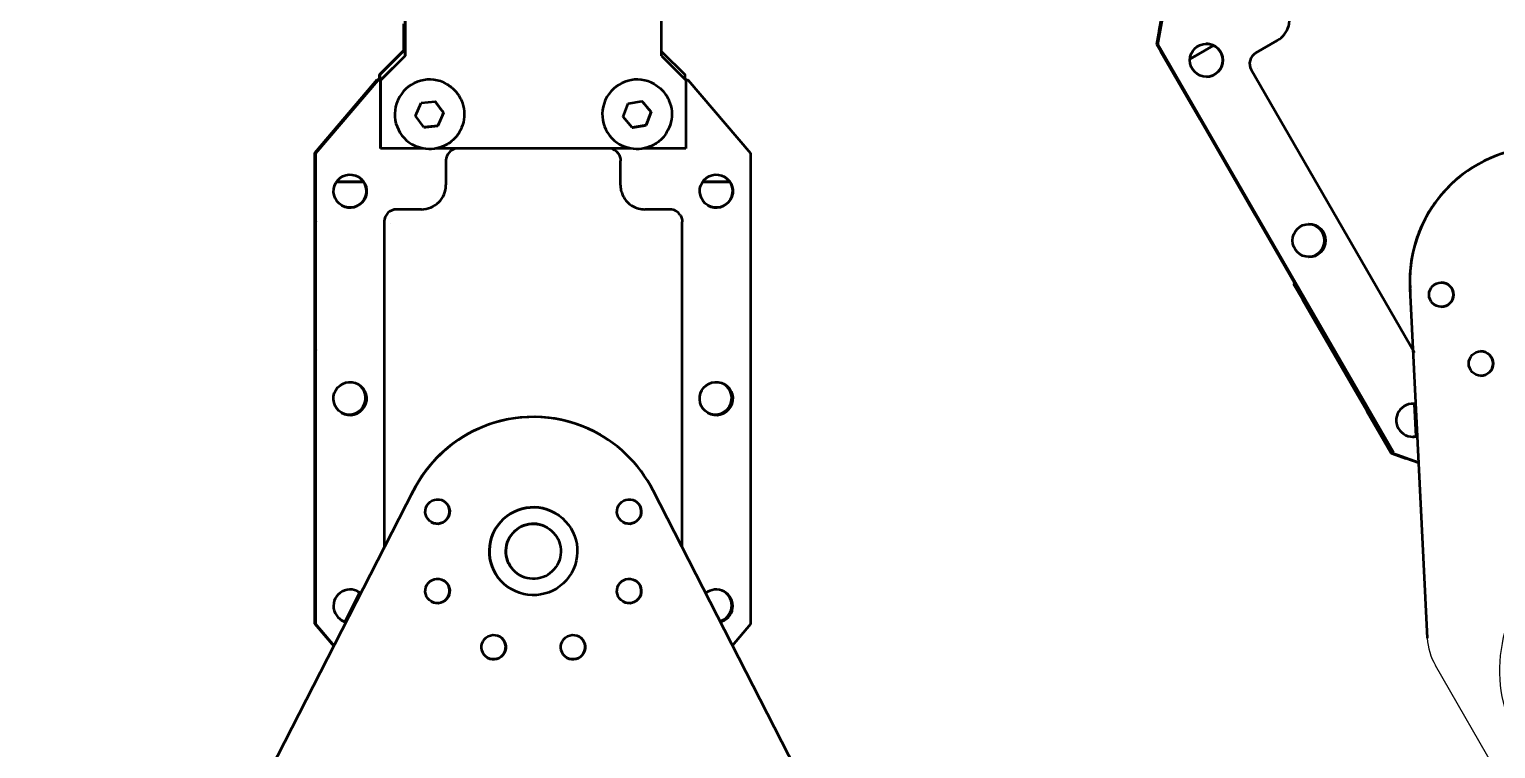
# Model space of a CAD drawing. Header units: millimetres. Extents: x 69 to 732, y 327 to 990.
# Drawn here: x 405.9 to 526, y 404.9 to 463.8 of the extents above; entities that cross this region are included whole.
import ezdxf

# ---------------------------------------------------------------- set-up
doc = ezdxf.new("R2010")
doc.units = ezdxf.units.MM
doc.header["$LTSCALE"] = 2
doc.layers.add('Visible (ISO)', color=7, linetype='Continuous', lineweight=50)

msp = doc.modelspace()

# ---------------------------------------------------------------- linework, layer by layer
msp.add_line((534.63, 388.22), (521.09, 411.7))
msp.add_circle((400.58, 658.44), 331.64)
msp.add_arc((525.42, 414.2), 5, 182.8366, 209.9636)
at = {"extrusion": (0, 0, -1)}
msp.add_ellipse((545.39, 416.38), major_axis=(17.73, 10.19), ratio=0.677756, start_param=9.420836, end_param=12.566371, dxfattribs=at)
at = {"layer": 'Visible (ISO)'}
for p, q in [((436.69, 461.67), (436.69, 487.52)), ((457.69, 461.67), (457.69, 487.52)), ((436.68, 482.11), (436.68, 461.67)), ((498.26, 462.58), (499.68, 470.33)), ((498.35, 462.58), (499.77, 470.33)), ((498.47, 463.71), (499.68, 470.33)), ((498.55, 463.71), (499.76, 470.33)), ((436.59, 462.12), (436.59, 464.29)), ((436.62, 464.29), (436.62, 462.57)), ((498.28, 462.58), (498.48, 463.71)), ((498.34, 462.58), (498.55, 463.71)), ((498.56, 463.76), (498.47, 463.71)), ((498.48, 463.71), (498.47, 463.71)), ((498.48, 463.71), (498.56, 463.76)), ((498.55, 463.71), (498.55, 463.71)), ((498.55, 463.71), (498.55, 463.71)), ((436.62, 462.57), (436.62, 462.1)), ((436.68, 462.57), (436.62, 462.57)), ((498.26, 462.58), (498.28, 462.58)), ((517.56, 429.15), (498.26, 462.58)), ((517.56, 429.15), (498.26, 462.58)), ((498.59, 462.04), (498.28, 462.58)), ((498.65, 462.04), (498.34, 462.58)), ((498.35, 462.58), (498.34, 462.58)), ((517.65, 429.15), (498.35, 462.58)), ((517.65, 429.15), (498.35, 462.58)), ((502.9, 462.52), (500.98, 461.41)), ((500.98, 461.39), (502.91, 462.51)), ((508.14, 462.92), (506.37, 461.9)), ((436.59, 462.12), (434.59, 460.12)), ((436.6, 462.11), (434.6, 460.11)), ((436.61, 462.1), (434.61, 460.1)), ((434.62, 460.1), (436.62, 462.1)), ((436.68, 461.67), (434.68, 459.67)), ((434.69, 459.67), (436.69, 461.67)), ((436.6, 462.11), (436.59, 462.12)), ((436.6, 462.11), (436.6, 462.09)), ((436.62, 462.1), (436.61, 462.1)), ((436.69, 461.67), (436.68, 461.67)), ((457.69, 462.03), (459.62, 460.1)), ((457.69, 461.67), (459.69, 459.67)), ((498.58, 462.04), (498.59, 462.04)), ((501.06, 457.75), (498.58, 462.04)), ((498.59, 462.04), (498.64, 462.07)), ((498.66, 462.04), (498.65, 462.04)), ((501.13, 457.75), (498.66, 462.04)), ((506.02, 461.56), (506.02, 461.56)), ((434.6, 460.11), (434.59, 460.12)), ((434.59, 459.72), (434.59, 460.12)), ((434.6, 460.11), (434.6, 459.72)), ((434.62, 460.1), (434.61, 460.1)), ((434.61, 459.68), (434.61, 460.1)), ((434.62, 460.1), (434.62, 459.68)), ((459.62, 459.74), (459.62, 460.1)), ((506, 460.53), (519.38, 437.35)), ((506, 460.53), (519.38, 437.35)), ((506.55, 460.64), (506.55, 460.64)), ((429.3, 453.72), (434.4, 459.72)), ((429.38, 453.68), (434.48, 459.68)), ((430.05, 454.59), (434.4, 459.72)), ((430.12, 454.55), (434.47, 459.68)), ((434.4, 459.72), (434.61, 459.72)), ((434.4, 459.72), (434.4, 459.72)), ((434.4, 459.72), (434.61, 459.72)), ((434.47, 459.68), (434.69, 459.68)), ((434.48, 459.68), (434.47, 459.68)), ((434.48, 459.68), (434.68, 459.68)), ((434.68, 459.68), (434.68, 459.68)), ((434.68, 454.08), (434.68, 459.68)), ((434.68, 459.67), (434.68, 459.68)), ((434.69, 459.67), (434.68, 459.67)), ((434.69, 454.07), (434.69, 459.67)), ((440.11, 459.34), (440.11, 459.34)), ((457.11, 459.34), (457.11, 459.34)), ((459.64, 459.72), (459.8, 459.72)), ((459.64, 459.72), (459.8, 459.72)), ((459.68, 459.68), (459.87, 459.68)), ((459.68, 459.68), (459.88, 459.68)), ((459.69, 459.67), (459.69, 454.07)), ((459.8, 459.72), (459.84, 459.68)), ((459.8, 459.72), (459.8, 459.72)), ((459.88, 459.68), (459.87, 459.68)), ((459.88, 459.68), (464.98, 453.68)), ((437.54, 456.74), (438.01, 457.8)), ((438.01, 457.8), (439.16, 457.92)), ((439.16, 457.92), (439.84, 456.99)), ((454.55, 456.67), (454.95, 457.75)), ((454.95, 457.75), (456.09, 457.95)), ((456.09, 457.95), (456.83, 457.07)), ((501.12, 457.78), (501.06, 457.75)), ((501.06, 457.75), (501.11, 457.78)), ((501.81, 456.45), (501.06, 457.75)), ((501.06, 457.75), (501.06, 457.75)), ((501.13, 457.75), (501.13, 457.75)), ((501.88, 456.45), (501.13, 457.75)), ((501.13, 457.75), (501.13, 457.75)), ((438.23, 455.81), (437.54, 456.74)), ((439.84, 456.99), (439.37, 455.94)), ((439.84, 457), (439.84, 456.99)), ((455.29, 455.78), (454.55, 456.67)), ((456.83, 457.07), (456.43, 455.98)), ((456.83, 457.07), (456.83, 457.07)), ((439.37, 455.94), (438.23, 455.81)), ((439.37, 455.94), (439.37, 455.94)), ((456.43, 455.98), (455.29, 455.78)), ((456.43, 455.98), (456.43, 455.98)), ((506.33, 448.62), (501.81, 456.45)), ((506.41, 448.62), (501.88, 456.45)), ((429.31, 453.71), (430.05, 454.59)), ((429.36, 453.68), (430.11, 454.56)), ((430.05, 454.59), (430.15, 454.59)), ((430.15, 454.59), (430.05, 454.59)), ((430.05, 454.59), (430.05, 454.59)), ((430.11, 454.56), (430.12, 454.56)), ((430.11, 454.56), (430.12, 454.55)), ((434.69, 454.07), (434.68, 454.08)), ((437.26, 454.4), (437.26, 454.4)), ((454.26, 454.4), (454.26, 454.4)), ((429.3, 453.72), (429.31, 453.71)), ((429.3, 415.12), (429.3, 453.72)), ((429.3, 453.09), (429.31, 453.09)), ((429.3, 448.14), (429.3, 453.09)), ((429.31, 453.09), (429.31, 453.71)), ((429.31, 453.09), (429.36, 453.09)), ((429.36, 453.06), (429.36, 453.68)), ((429.38, 453.68), (429.36, 453.68)), ((429.37, 453.05), (429.36, 453.06)), ((429.37, 448.1), (429.37, 453.05)), ((429.38, 415.08), (429.38, 453.68)), ((438.15, 454.07), (434.69, 454.07)), ((455.15, 454.07), (439.22, 454.07)), ((440.03, 453.08), (440.03, 451.08)), ((453.83, 453.94), (453.83, 453.94)), ((454.33, 451.07), (454.33, 453.07)), ((459.69, 454.07), (456.22, 454.07)), ((464.98, 453.68), (464.98, 415.08)), ((431.06, 451.33), (433.29, 451.33)), ((433.28, 451.35), (431.07, 451.35)), ((461.06, 451.33), (463.29, 451.33)), ((463.28, 451.35), (461.07, 451.35)), ((521.09, 449.64), (521.08, 449.64)), ((429.3, 448.14), (429.37, 448.14)), ((429.31, 448.14), (429.3, 448.14)), ((429.31, 446.64), (429.31, 448.14)), ((429.37, 448.14), (429.31, 448.14)), ((429.37, 448.11), (429.36, 448.11)), ((429.36, 446.61), (429.36, 448.11)), ((429.36, 448.11), (429.37, 448.1)), ((434.98, 448.08), (434.98, 421.31)), ((435.51, 448.96), (435.51, 448.96)), ((438.03, 449.08), (435.98, 449.08)), ((458.38, 449.08), (456.33, 449.08)), ((458.88, 448.94), (458.88, 448.94)), ((459.38, 421.37), (459.38, 448.07)), ((435.51, 447.9), (435.51, 447.9)), ((429.3, 437.59), (429.3, 446.64)), ((429.3, 446.64), (429.31, 446.64)), ((429.36, 446.64), (429.31, 446.64)), ((429.37, 446.6), (429.36, 446.61)), ((429.37, 437.55), (429.37, 446.6)), ((509.52, 443.02), (509.47, 442.99)), ((509.47, 442.99), (509.52, 443.02)), ((510.22, 441.69), (509.47, 442.99)), ((509.47, 442.99), (509.47, 442.99)), ((510.28, 441.69), (509.54, 442.99)), ((509.54, 442.99), (509.54, 442.99)), ((509.54, 442.99), (509.54, 442.99)), ((520.43, 413.95), (519.01, 442.61)), ((514.73, 433.85), (510.21, 441.69)), ((510.21, 441.69), (510.22, 441.69)), ((510.27, 441.72), (510.22, 441.69)), ((510.29, 441.69), (510.28, 441.69)), ((514.81, 433.85), (510.29, 441.69)), ((429.37, 437.59), (429.3, 437.59)), ((429.31, 437.59), (429.3, 437.59)), ((429.31, 437.59), (429.37, 437.59)), ((429.31, 436.09), (429.31, 437.59)), ((429.36, 437.56), (429.37, 437.56)), ((429.36, 436.06), (429.36, 437.56)), ((429.36, 437.56), (429.37, 437.55)), ((514.79, 433.88), (514.73, 433.85)), ((514.74, 433.85), (514.73, 433.85)), ((514.74, 433.85), (514.79, 433.88)), ((515.49, 432.55), (514.74, 433.85)), ((515.55, 432.55), (514.8, 433.85)), ((514.8, 433.85), (514.81, 433.85)), ((514.8, 433.85), (514.81, 433.85)), ((515.48, 432.55), (515.49, 432.55)), ((517.47, 429.11), (515.48, 432.55)), ((515.49, 432.55), (515.54, 432.58)), ((515.56, 432.55), (515.55, 432.55)), ((517.55, 429.11), (515.56, 432.55)), ((519.52, 430.51), (519.38, 433.13)), ((519.39, 433.13), (519.52, 430.51)), ((429.36, 431.14), (429.3, 431.14)), ((429.3, 429.64), (429.3, 431.14)), ((429.3, 431.14), (429.36, 431.14)), ((429.3, 431.14), (429.3, 431.14)), ((429.36, 429.61), (429.36, 431.11)), ((429.36, 431.11), (429.36, 431.11)), ((429.36, 431.11), (429.36, 431.1)), ((442.69, 431.1), (442.69, 431.11)), ((451.69, 431.11), (451.69, 431.1)), ((452.68, 430.6), (452.69, 430.59)), ((452.69, 430.59), (452.69, 430.59)), ((429.36, 429.64), (429.3, 429.64)), ((429.3, 420.59), (429.3, 429.64)), ((429.3, 429.64), (429.3, 429.64)), ((429.37, 429.6), (429.36, 429.61)), ((429.37, 420.55), (429.37, 429.6)), ((517.47, 429.11), (517.46, 429.11)), ((519.77, 428.28), (517.46, 429.11)), ((517.47, 429.11), (518.67, 428.68)), ((517.55, 429.11), (518.75, 428.68)), ((517.55, 429.11), (517.55, 429.11)), ((519.77, 428.32), (517.55, 429.11)), ((518.67, 428.68), (518.7, 428.69)), ((518.68, 428.68), (518.67, 428.68)), ((518.71, 428.69), (518.68, 428.68)), ((519.77, 428.29), (518.68, 428.68)), ((519.77, 428.31), (518.74, 428.68)), ((518.75, 428.68), (518.74, 428.68)), ((518.74, 428.68), (518.75, 428.68)), ((424.29, 400.51), (437.38, 426.05)), ((470.08, 400.51), (457, 426.05)), ((448.99, 424.19), (448.99, 424.18)), ((448.31, 423.02), (448.32, 423.01)), ((429.3, 420.59), (429.37, 420.59)), ((429.3, 419.09), (429.3, 420.59)), ((429.37, 420.59), (429.3, 420.59)), ((429.3, 420.59), (429.3, 420.59)), ((429.36, 419.06), (429.36, 420.56)), ((429.36, 420.56), (429.37, 420.56)), ((429.36, 420.56), (429.37, 420.55)), ((429.3, 419.09), (429.36, 419.09)), ((429.3, 419.09), (429.3, 419.09)), ((429.3, 415.12), (429.3, 419.09)), ((429.36, 419.06), (429.36, 419.06)), ((429.36, 415.08), (429.36, 419.06)), ((446.06, 419.12), (446.07, 419.12)), ((431.77, 415.31), (432.96, 417.65)), ((432.97, 417.65), (431.78, 415.31)), ((445.39, 417.95), (445.39, 417.95)), ((429.3, 415.12), (429.29, 415.12)), ((430.88, 413.26), (429.29, 415.12)), ((429.3, 415.12), (430.13, 414.14)), ((429.36, 415.08), (430.19, 414.11)), ((429.36, 415.08), (429.37, 415.08)), ((430.89, 413.29), (429.37, 415.08)), ((464.97, 415.08), (463.47, 413.31)), ((430.13, 414.14), (430.16, 414.14)), ((430.16, 414.14), (430.13, 414.14)), ((430.88, 413.26), (430.13, 414.14)), ((430.13, 414.14), (430.13, 414.14)), ((430.89, 413.28), (430.19, 414.11)), ((430.19, 414.11), (430.19, 414.11)), ((430.19, 414.11), (430.19, 414.11))]:
    msp.add_line(p, q, dxfattribs=at)
for centre, major_axis, ratio, start_param, end_param in [((507.14, 464.65), (0, 2), 0.999995, 3.665191, 5.235988), ((502.24, 461.3), (0, 1.35), 0.999995, 5.803509, 6.249406), ((502.24, 461.3), (0, 1.35), 0.999995, 5.80685, 6.252222), ((502.32, 461.3), (0, -1.35), 0.999995, 0.002814, 3.138778), ((506.87, 461.03), (0, 1), 0.999995, 0.523602, 2.094395), ((455.69, 456.87), (-1.42, -2.47), 0.999995, 3.141593, 6.283185), ((438.69, 456.87), (-1.42, -2.47), 0.999995, 3.141593, 6.283185), ((529.99, 443.2), (0.01, 11), 0.999995, 0, 1.657527), ((529.99, 443.2), (0.01, 11), 0.999995, 0, 1.624304), ((441.03, 453.08), (-0.5, -0.866), 0.999995, 3.775511, 5.235988), ((453.33, 453.08), (0.5, 0.866), 0.999995, 0, 0.413279), ((453.33, 453.07), (0.962, -0.274), 0.999822, 0.850534, 1.324578), ((453.33, 453.08), (0.5, 0.866), 0.999995, 6.228337, 6.279386), ((432.17, 450.58), (-0.68, -1.17), 0.999995, 0.002814, 3.138778), ((432.1, 450.62), (0.68, 1.17), 0.999995, 5.80685, 6.252222), ((432.1, 450.62), (0.68, 1.17), 0.999995, 5.803509, 6.249406), ((462.17, 450.58), (-0.68, -1.17), 0.999995, 0.002814, 3.138778), ((462.1, 450.62), (0.68, 1.17), 0.999995, 5.80685, 6.252222), ((462.1, 450.62), (0.68, 1.17), 0.999995, 5.803509, 6.249406), ((438.03, 451.08), (1, 1.73), 0.999995, 3.665191, 5.235988), ((456.33, 451.08), (-1, -1.73), 0.999995, 0.0019, 0.523599), ((529.99, 443.2), (0.01, 11), 0.999995, 0.945056, 1.624304), ((530, 443.2), (-0.01, -11), 0.999995, 4.086649, 4.765896), ((435.98, 448.08), (0.5, 0.866), 0.999995, 0.523602, 2.094395), ((458.38, 448.08), (0.5, 0.866), 0.999995, 0, 0.523599), ((458.38, 448.07), (0.962, -0.274), 0.999822, 0.850534, 1.324578), ((458.38, 448.08), (0.5, 0.866), 0.999995, 6.228337, 6.279386), ((510.65, 446.53), (0, -1.35), 0.999995, 0.033779, 3.107814), ((510.66, 446.53), (0, 1.35), 0.999995, 3.172556, 6.252222), ((510.73, 446.53), (0, -1.35), 0.999995, 0.002814, 3.138778), ((521.57, 442.09), (-0.001, -1), 0.999995, 0.00304, 3.138553), ((524.81, 436.45), (-0.001, -1), 0.999995, 0.00304, 3.138553), ((432.1, 433.62), (0.68, 1.17), 0.999995, 3.172556, 6.252222), ((432.09, 433.62), (-0.68, -1.17), 0.999995, 0.033779, 3.107814), ((432.16, 433.58), (-0.68, -1.17), 0.999995, 0.002814, 3.138778), ((462.1, 433.62), (0.68, 1.17), 0.999995, 3.172556, 6.252222), ((462.09, 433.62), (-0.68, -1.17), 0.999995, 0.033779, 3.107814), ((462.16, 433.58), (-0.68, -1.17), 0.999995, 0.002814, 3.138778), ((447.18, 421.07), (5.5, 9.53), 0.999995, 0, 1.657527), ((447.19, 421.07), (5.5, 9.53), 0.999995, 0, 1.624304), ((519.23, 431.8), (0, 1.35), 0.999995, 6.073485, 9.741493), ((519.14, 431.8), (0, 1.35), 0.999995, 6.002901, 6.249406), ((519.15, 431.8), (0, 1.35), 0.999995, 6.008844, 6.252222), ((519.22, 431.8), (0, 1.35), 0.999995, 6.067659, 6.280371), ((447.19, 421.07), (5.5, 9.53), 0.999995, 0.945056, 1.624304), ((447.19, 421.06), (-5.5, -9.53), 0.999995, 4.086649, 4.765896), ((447.19, 421.07), (5.5, 9.53), 0.999995, 0, 0.102141), ((447.19, 421.06), (5.5, 9.53), 0.999995, 5.706079, 6.385327), ((519.14, 431.8), (0, -1.35), 0.999995, 0.033779, 0.387299), ((519.15, 431.8), (0, -1.35), 0.999995, 0.030963, 0.381356), ((519.22, 431.8), (0, -1.35), 0.999995, 0.002814, 0.322541), ((439.33, 424.32), (-0.5, -0.866), 0.999995, 0.00304, 3.138553), ((447.19, 421.07), (-1.8, -3.12), 0.999995, 3.141593, 6.283185), ((455.04, 424.32), (-0.5, -0.866), 0.999995, 0.00304, 3.138553), ((447.19, 421.07), (-1.12, -1.95), 0.999995, 3.141593, 6.283185), ((439.33, 417.82), (-0.5, -0.866), 0.999995, 0.00304, 3.138553), ((455.04, 417.82), (-0.5, -0.866), 0.999995, 0.00304, 3.138553), ((432.17, 416.58), (0.68, 1.17), 0.999995, 6.073485, 9.741493), ((432.1, 416.62), (0.68, 1.17), 0.999995, 6.008844, 6.252222), ((432.09, 416.62), (0.68, 1.17), 0.999995, 6.002901, 6.249406), ((432.16, 416.58), (0.68, 1.17), 0.999995, 6.067659, 6.280371), ((462.17, 416.58), (0.68, 1.17), 0.999995, 3.894358, 7.5178), ((462.1, 416.62), (0.68, 1.17), 0.999995, 3.929004, 6.252222), ((462.09, 416.62), (0.68, 1.17), 0.999995, 3.932141, 6.249406), ((462.16, 416.58), (0.68, 1.17), 0.999995, 3.897519, 6.280371), ((432.1, 416.62), (-0.68, -1.17), 0.999995, 0.030963, 0.381356), ((432.09, 416.62), (-0.68, -1.17), 0.999995, 0.033779, 0.387299), ((432.16, 416.58), (-0.68, -1.17), 0.999995, 0.002814, 0.322541), ((443.93, 413.21), (-0.5, -0.866), 0.999995, 0.00304, 3.138553), ((450.44, 413.21), (-0.5, -0.866), 0.999995, 0.00304, 3.138553)]:
    msp.add_ellipse(centre, major_axis=major_axis, ratio=ratio, start_param=start_param, end_param=end_param, dxfattribs=at)
for centre, major_axis in [((502.33, 461.3), (0, -1.35)), ((432.18, 450.58), (-0.68, -1.17)), ((462.18, 450.58), (-0.68, -1.17)), ((510.74, 446.53), (0, -1.35)), ((521.57, 442.09), (-0.001, -1)), ((524.82, 436.45), (-0.001, -1)), ((432.17, 433.58), (-0.68, -1.17)), ((462.17, 433.58), (-0.68, -1.17)), ((439.34, 424.32), (-0.5, -0.866)), ((455.04, 424.32), (-0.5, -0.866)), ((447.19, 421.07), (-1.8, -3.12)), ((447.19, 421.06), (-1.13, -1.95)), ((439.34, 417.81), (-0.5, -0.866)), ((455.04, 417.81), (-0.5, -0.866)), ((443.94, 413.21), (-0.5, -0.866)), ((450.44, 413.21), (-0.5, -0.866))]:
    msp.add_ellipse(centre, major_axis=major_axis, ratio=0.999995, dxfattribs=at)
for points, knots in [([(440.11, 459.34), (440.38, 459.19), (440.61, 458.99), (441.02, 458.54), (441.18, 458.28), (441.42, 457.72), (441.5, 457.42), (441.55, 456.82), (441.53, 456.51), (441.39, 455.92), (441.27, 455.63), (440.95, 455.11), (440.75, 454.88), (440.29, 454.49), (440.02, 454.33), (439.46, 454.11), (439.16, 454.04), (438.55, 454.01), (438.24, 454.04), (437.71, 454.18), (437.48, 454.28), (437.26, 454.4)], [4.821684, 4.821684, 4.821684, 4.821684, 5.141683, 5.141683, 5.461682, 5.461682, 5.781682, 5.781682, 6.101682, 6.101682, 6.421683, 6.421683, 6.741684, 6.741684, 7.061685, 7.061685, 7.381685, 7.381685, 7.701685, 7.701685, 7.963277, 7.963277, 7.963277, 7.963277]), ([(457.11, 459.34), (457.38, 459.19), (457.61, 458.99), (458.02, 458.54), (458.18, 458.28), (458.42, 457.72), (458.5, 457.42), (458.55, 456.82), (458.53, 456.51), (458.39, 455.92), (458.27, 455.63), (457.95, 455.11), (457.75, 454.88), (457.29, 454.49), (457.02, 454.33), (456.46, 454.11), (456.16, 454.04), (455.55, 454.01), (455.24, 454.04), (454.71, 454.18), (454.48, 454.28), (454.26, 454.4)], [4.884753, 4.884753, 4.884753, 4.884753, 5.204752, 5.204752, 5.524751, 5.524751, 5.844751, 5.844751, 6.164751, 6.164751, 6.484752, 6.484752, 6.804753, 6.804753, 7.124754, 7.124754, 7.444754, 7.444754, 7.764754, 7.764754, 8.026346, 8.026346, 8.026346, 8.026346]), ([(454.17, 453.62), (454.23, 453.53), (454.27, 453.42), (454.32, 453.24), (454.33, 453.16), (454.33, 453.07)], [0, 0, 0, 0, 0.0324465, 0.0324465, 0.0570991, 0.0570991, 0.0570991, 0.0570991]), ([(454.33, 451.07), (454.33, 450.93), (454.34, 450.8), (454.4, 450.52), (454.45, 450.39), (454.56, 450.13), (454.63, 450.01), (454.79, 449.79), (454.89, 449.68), (455.1, 449.49), (455.21, 449.41), (455.33, 449.34)], [3.141593, 3.141593, 3.141593, 3.141593, 3.351032, 3.351032, 3.560472, 3.560472, 3.769911, 3.769911, 3.979351, 3.979351, 4.18879, 4.18879, 4.18879, 4.18879]), ([(459.22, 448.62), (459.28, 448.53), (459.32, 448.42), (459.37, 448.24), (459.38, 448.16), (459.38, 448.07)], [0, 0, 0, 0, 0.0324465, 0.0324465, 0.05709906, 0.05709906, 0.05709906, 0.05709906])]:
    msp.add_open_spline(points, degree=3, knots=knots, dxfattribs=at)
for points, weights in [([(439.84, 457), (439.49, 457.46), (439.15, 457.92)], [1, 1.15444971037, 1.00050084265]), ([(456.83, 457.07), (456.46, 457.51), (456.09, 457.95)], [1, 1.15442862791, 1.00054286509]), ([(439.37, 455.94), (439.6, 456.47), (439.84, 457)], [1, 1.15470053838, 1]), ([(456.43, 455.98), (456.63, 456.53), (456.83, 457.07)], [1, 1.15470053838, 1]), ([(438.23, 455.81), (438.8, 455.88), (439.37, 455.94)], [1.00034089953, 1.1545299004, 1]), ([(455.29, 455.79), (455.86, 455.88), (456.43, 455.98)], [1.00029137208, 1.15455471488, 1])]:
    msp.add_rational_spline(points, weights, degree=2, dxfattribs=at)
for points in [[(454.33, 453.07), (454.33, 453.07), (454.33, 453.07), (454.33, 453.07)], [(459.38, 448.07), (459.38, 448.07), (459.38, 448.07), (459.38, 448.07)]]:
    msp.add_open_spline(points, degree=3, dxfattribs=at)

doc.saveas('drawing.dxf')
